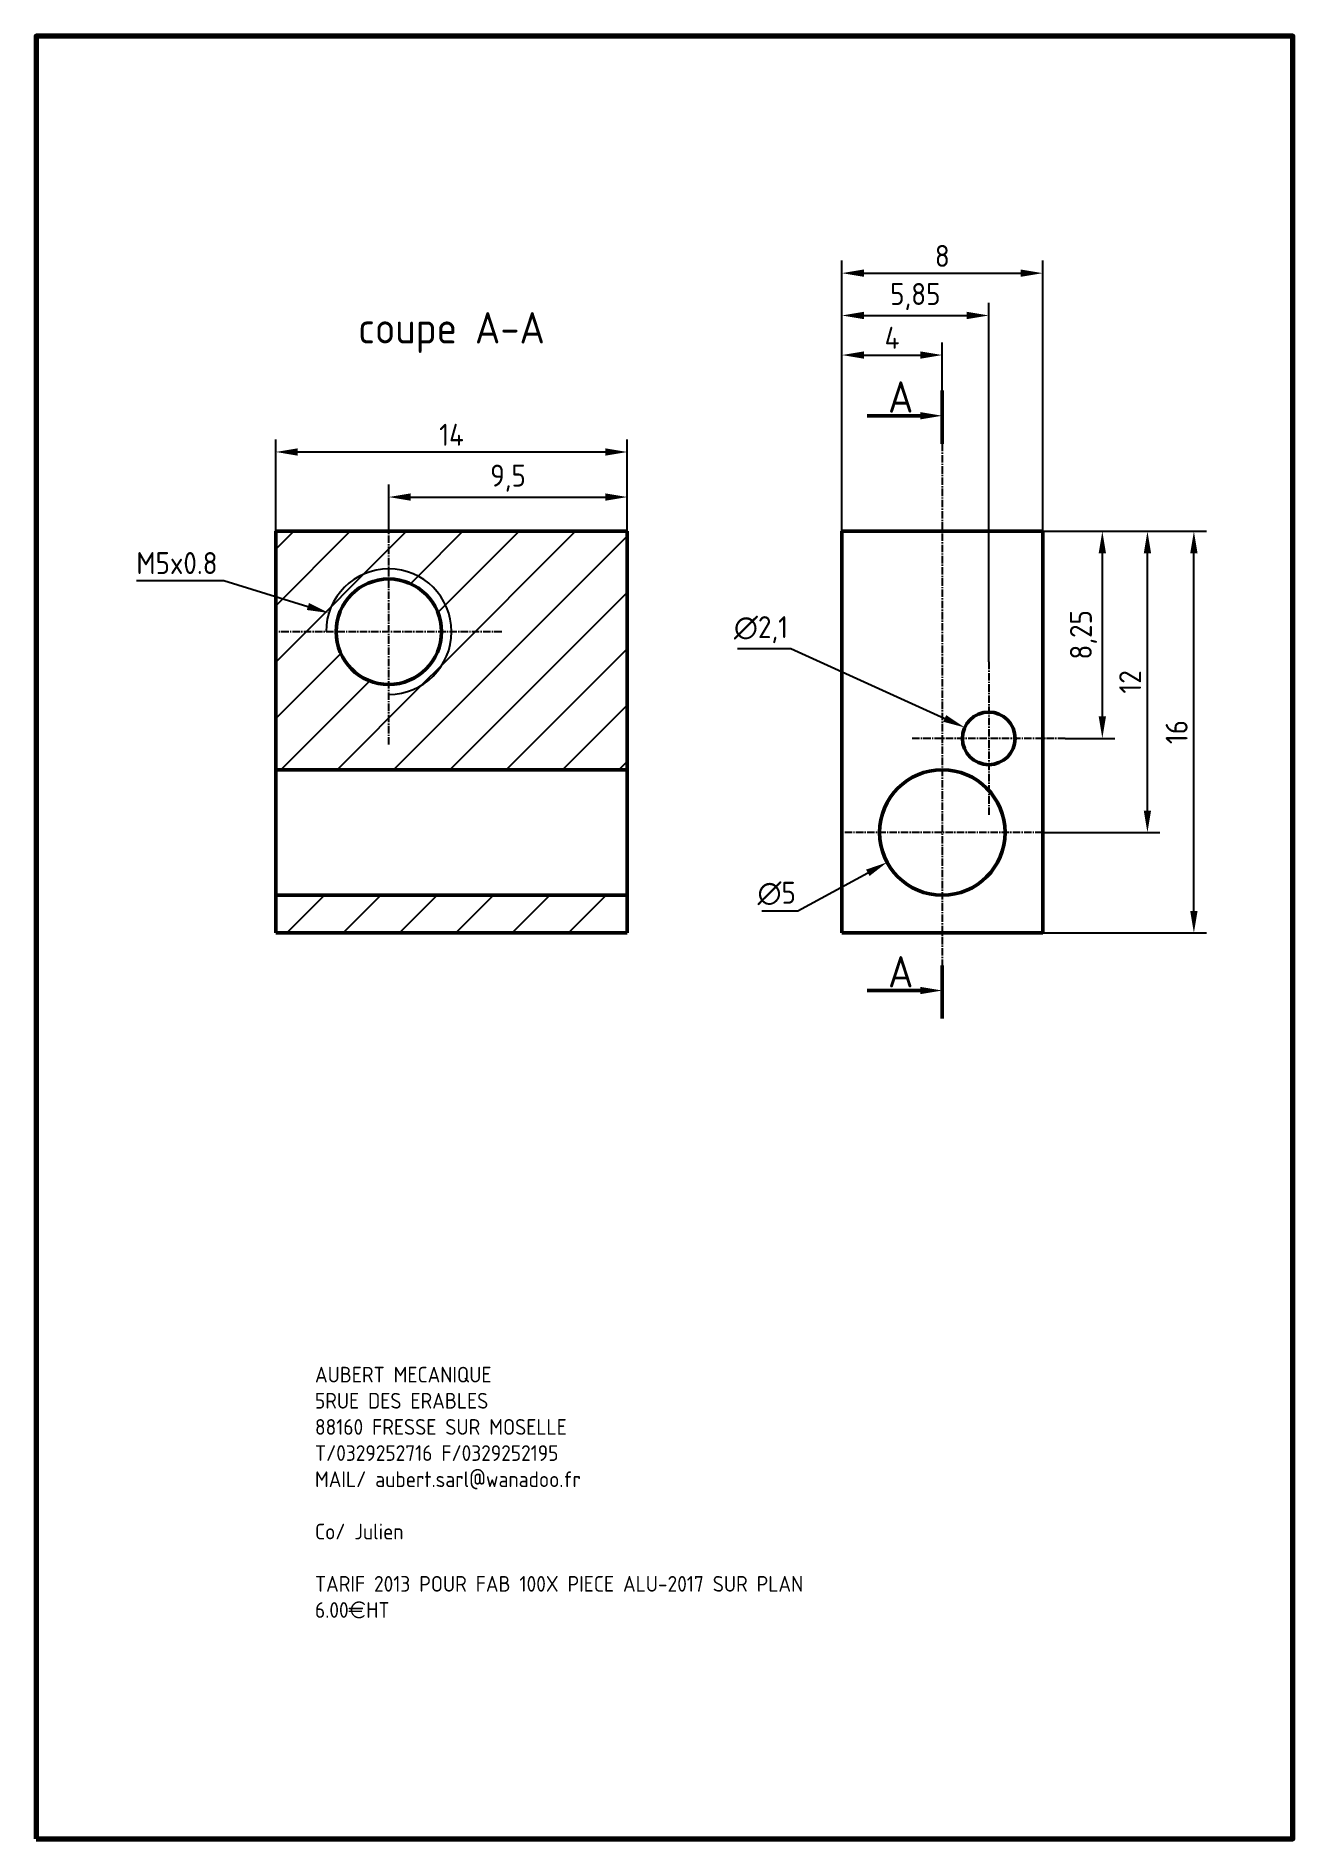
# Paper-space layout 'heater-block 5' of a CAD drawing. Header units: millimetres. Extents: x 0 to 200, y 0 to 287.
# The model-space entities are those that its viewports show. They can reach past a viewport. Long polylines and large blocks are cut down to what shows.
import ezdxf

# ---------------------------------------------------------------- set-up
doc = ezdxf.new("R2010")
doc.units = ezdxf.units.MM
doc.linetypes.add('AXES2', pattern=[28.575, 19.05, -3.175, 3.175, -3.175])
for name, color, linetype, lineweight in [('Axe', 242, 'AXES2', 25), ('Cadre', 39, 'Continuous', 70), ('Cotation', 94, 'Continuous', 25), ('Fin_0.25', 44, 'Continuous', 25), ('Fort_0.5', 30, 'Continuous', 50), ('Hachure', 191, 'Continuous', 25)]:
    doc.layers.add(name, color=color, linetype=linetype, lineweight=lineweight)
doc.styles.add('stylcotetecti', font='isocp.shx')
doc.dimstyles.new('mon ISO-25 tecti', dxfattribs={"dimscale": 0, "dimtxt": 3.5, "dimasz": 3.5, "dimexe": 2, "dimexo": 0, "dimgap": 1, "dimtad": 1, "dimtoh": 1, "dimtxsty": 'stylcotetecti', "dimcen": 0, "dimadec": 0, "dimazin": 2, "dimtfac": 1, "dimtofl": 0, "dimtmove": 0, "dimatfit": 3, "dimfxl": 0, "dimarcsym": 0})

# ---------------------------------------------------------------- blocks, each defined once
blk = doc.blocks.new('*D47')
at = {"layer": 'Cotation', "color": 0, "lineweight": -2}
for p, q in [((6369.297, 7099.56), (6369.297, 7107.081)), ((6373.297, 7103.045), (6373.297, 7107.081)), ((6370.172, 7106.581), (6372.422, 7106.581))]:
    blk.add_line(p, q, dxfattribs=at)
at = {"layer": 'Cotation', "color": 0}
for points in [[(6370.172, 7106.726), (6370.172, 7106.435), (6369.297, 7106.581)], [(6372.422, 7106.726), (6372.422, 7106.435), (6373.297, 7106.581)]]:
    blk.add_solid(points, dxfattribs=at)
at = {"layer": 'Defpoints', "color": 0}
for p in [(6373.297, 7106.581), (6373.297, 7103.045), (6369.297, 7099.56)]:
    blk.add_point(p, dxfattribs=at)
at = {"layer": 'Cotation', "color": 0, "insert": (6371.297, 7107.268), "char_height": 0.875, "attachment_point": 5, "style": 'stylcotetecti'}
blk.add_mtext('4', dxfattribs=at)
blk = doc.blocks.new('*D48')
at = {"layer": 'Cotation', "color": 0, "lineweight": -2}
for p, q in [((6369.297, 7099.56), (6369.297, 7108.658)), ((6375.147, 7094.36), (6375.147, 7108.658)), ((6370.172, 7108.158), (6374.272, 7108.158))]:
    blk.add_line(p, q, dxfattribs=at)
at = {"layer": 'Cotation', "color": 0}
for points in [[(6370.172, 7108.304), (6370.172, 7108.012), (6369.297, 7108.158)], [(6374.272, 7108.304), (6374.272, 7108.012), (6375.147, 7108.158)]]:
    blk.add_solid(points, dxfattribs=at)
at = {"layer": 'Defpoints', "color": 0}
for p in [(6375.147, 7108.158), (6369.297, 7099.56), (6375.147, 7094.36)]:
    blk.add_point(p, dxfattribs=at)
at = {"layer": 'Cotation', "color": 0, "insert": (6372.222, 7108.911), "char_height": 0.875, "attachment_point": 5, "style": 'stylcotetecti'}
blk.add_mtext('5,85', dxfattribs=at)
blk = doc.blocks.new('*D49')
at = {"layer": 'Cotation', "color": 0, "lineweight": -2}
for p, q in [((6369.297, 7099.56), (6369.297, 7110.344)), ((6370.172, 7109.844), (6376.422, 7109.844)), ((6377.297, 7099.56), (6377.297, 7110.344))]:
    blk.add_line(p, q, dxfattribs=at)
at = {"layer": 'Cotation', "color": 0}
for points in [[(6370.172, 7109.99), (6370.172, 7109.698), (6369.297, 7109.844)], [(6376.422, 7109.99), (6376.422, 7109.698), (6377.297, 7109.844)]]:
    blk.add_solid(points, dxfattribs=at)
at = {"layer": 'Defpoints', "color": 0}
for p in [(6377.297, 7109.844), (6369.297, 7099.56), (6377.297, 7099.56)]:
    blk.add_point(p, dxfattribs=at)
at = {"layer": 'Cotation', "color": 0, "insert": (6373.297, 7110.531), "char_height": 0.875, "attachment_point": 5, "style": 'stylcotetecti'}
blk.add_mtext('8', dxfattribs=at)
blk = doc.blocks.new('*D50')
at = {"layer": 'Cotation', "color": 0, "lineweight": -2}
for p, q in [((6377.297, 7099.56), (6380.174, 7099.56)), ((6379.674, 7092.185), (6379.674, 7098.685)), ((6378.197, 7091.31), (6380.174, 7091.31))]:
    blk.add_line(p, q, dxfattribs=at)
at = {"layer": 'Cotation', "color": 0}
for points in [[(6379.528, 7098.685), (6379.82, 7098.685), (6379.674, 7099.56)], [(6379.528, 7092.185), (6379.82, 7092.185), (6379.674, 7091.31)]]:
    blk.add_solid(points, dxfattribs=at)
at = {"layer": 'Defpoints', "color": 0}
for p in [(6377.297, 7099.56), (6379.674, 7099.56), (6378.197, 7091.31)]:
    blk.add_point(p, dxfattribs=at)
at = {"layer": 'Cotation', "color": 0, "insert": (6378.921, 7095.435), "char_height": 0.875, "attachment_point": 5, "rotation": 90, "style": 'stylcotetecti'}
blk.add_mtext('8,25', dxfattribs=at)
blk = doc.blocks.new('*D51')
at = {"layer": 'Cotation', "color": 0, "lineweight": -2}
for p, q in [((6377.297, 7099.56), (6381.97, 7099.56)), ((6381.47, 7088.435), (6381.47, 7098.685)), ((6377.297, 7087.56), (6381.97, 7087.56))]:
    blk.add_line(p, q, dxfattribs=at)
at = {"layer": 'Cotation', "color": 0}
for points in [[(6381.325, 7098.685), (6381.616, 7098.685), (6381.47, 7099.56)], [(6381.325, 7088.435), (6381.616, 7088.435), (6381.47, 7087.56)]]:
    blk.add_solid(points, dxfattribs=at)
at = {"layer": 'Defpoints', "color": 0}
for p in [(6377.297, 7099.56), (6381.47, 7099.56), (6377.297, 7087.56)]:
    blk.add_point(p, dxfattribs=at)
at = {"layer": 'Cotation', "color": 0, "insert": (6380.783, 7093.56), "char_height": 0.875, "attachment_point": 5, "rotation": 90, "style": 'stylcotetecti'}
blk.add_mtext('12', dxfattribs=at)
blk = doc.blocks.new('*D52')
at = {"layer": 'Cotation', "color": 0, "lineweight": -2}
for p, q in [((6377.297, 7099.56), (6383.821, 7099.56)), ((6383.321, 7084.435), (6383.321, 7098.685)), ((6377.297, 7083.56), (6383.821, 7083.56))]:
    blk.add_line(p, q, dxfattribs=at)
at = {"layer": 'Cotation', "color": 0}
for points in [[(6383.175, 7098.685), (6383.467, 7098.685), (6383.321, 7099.56)], [(6383.175, 7084.435), (6383.467, 7084.435), (6383.321, 7083.56)]]:
    blk.add_solid(points, dxfattribs=at)
at = {"layer": 'Defpoints', "color": 0}
for p in [(6377.297, 7099.56), (6383.321, 7099.56), (6377.297, 7083.56)]:
    blk.add_point(p, dxfattribs=at)
at = {"layer": 'Cotation', "color": 0, "insert": (6382.633, 7091.56), "char_height": 0.875, "attachment_point": 5, "rotation": 90, "style": 'stylcotetecti'}
blk.add_mtext('16', dxfattribs=at)
blk = doc.blocks.new('*D53')
at = {"layer": 'Cotation', "color": 0, "lineweight": -2}
for p, q in [((6351.245, 7099.56), (6351.245, 7101.424)), ((6360.745, 7099.56), (6360.745, 7101.424)), ((6352.12, 7100.924), (6359.87, 7100.924))]:
    blk.add_line(p, q, dxfattribs=at)
at = {"layer": 'Cotation', "color": 0}
for points in [[(6352.12, 7101.07), (6352.12, 7100.778), (6351.245, 7100.924)], [(6359.87, 7101.07), (6359.87, 7100.778), (6360.745, 7100.924)]]:
    blk.add_solid(points, dxfattribs=at)
at = {"layer": 'Defpoints', "color": 0}
for p in [(6360.745, 7100.924), (6351.245, 7099.56), (6360.745, 7099.56)]:
    blk.add_point(p, dxfattribs=at)
at = {"layer": 'Cotation', "color": 0, "insert": (6355.995, 7101.677), "char_height": 0.875, "attachment_point": 5, "style": 'stylcotetecti'}
blk.add_mtext('9,5', dxfattribs=at)
blk = doc.blocks.new('*D54')
at = {"layer": 'Cotation', "color": 0, "lineweight": -2}
for p, q in [((6346.745, 7099.56), (6346.745, 7103.219)), ((6347.62, 7102.719), (6359.87, 7102.719)), ((6360.745, 7099.56), (6360.745, 7103.219))]:
    blk.add_line(p, q, dxfattribs=at)
at = {"layer": 'Cotation', "color": 0}
for points in [[(6347.62, 7102.865), (6347.62, 7102.573), (6346.745, 7102.719)], [(6359.87, 7102.865), (6359.87, 7102.573), (6360.745, 7102.719)]]:
    blk.add_solid(points, dxfattribs=at)
at = {"layer": 'Defpoints', "color": 0}
for p in [(6360.745, 7102.719), (6346.745, 7099.56), (6360.745, 7099.56)]:
    blk.add_point(p, dxfattribs=at)
at = {"layer": 'Cotation', "color": 0, "insert": (6353.745, 7103.406), "char_height": 0.875, "attachment_point": 5, "style": 'stylcotetecti'}
blk.add_mtext('14', dxfattribs=at)
blk = doc.blocks.new('*D55')
at = {"layer": 'Cotation', "color": 0, "lineweight": -2}
for p, q in [((6365.133, 7094.887), (6367.264, 7094.887)), ((6367.264, 7094.887), (6373.394, 7092.106))]:
    blk.add_line(p, q, dxfattribs=at)
at = {"layer": 'Cotation', "color": 0}
blk.add_solid([(6373.454, 7092.238), (6373.333, 7091.973), (6374.191, 7091.744)], dxfattribs=at)
at = {"layer": 'Defpoints', "color": 0}
for p in [(6374.191, 7091.744), (6376.103, 7090.876)]:
    blk.add_point(p, dxfattribs=at)
at = {"layer": 'Cotation', "color": 0, "insert": (6366.074, 7095.64), "char_height": 0.875, "attachment_point": 5, "style": 'stylcotetecti'}
blk.add_mtext('∅2,1', dxfattribs=at)
blk = doc.blocks.new('*D56')
at = {"layer": 'Cotation', "color": 0, "lineweight": -2}
for p, q in [((6367.536, 7084.444), (6370.328, 7085.954)), ((6366.113, 7084.444), (6367.536, 7084.444))]:
    blk.add_line(p, q, dxfattribs=at)
at = {"layer": 'Cotation', "color": 0}
blk.add_solid([(6370.259, 7086.082), (6370.398, 7085.826), (6371.098, 7086.371)], dxfattribs=at)
at = {"layer": 'Defpoints', "color": 0}
for p in [(6375.496, 7088.75), (6371.098, 7086.371)]:
    blk.add_point(p, dxfattribs=at)
at = {"layer": 'Cotation', "color": 0, "insert": (6366.7, 7085.131), "char_height": 0.875, "attachment_point": 5, "style": 'stylcotetecti'}
blk.add_mtext('∅5', dxfattribs=at)
blk = doc.blocks.new('*D57')
at = {"layer": 'Cotation', "color": 0, "lineweight": -2}
for p, q in [((6341.189, 7097.606), (6344.676, 7097.606)), ((6344.676, 7097.606), (6348.022, 7096.564))]:
    blk.add_line(p, q, dxfattribs=at)
at = {"layer": 'Cotation', "color": 0}
blk.add_solid([(6348.066, 7096.703), (6347.979, 7096.425), (6348.858, 7096.304)], dxfattribs=at)
at = {"layer": 'Defpoints', "color": 0}
for p in [(6348.858, 7096.304), (6353.632, 7094.817)]:
    blk.add_point(p, dxfattribs=at)
at = {"layer": 'Cotation', "color": 0, "insert": (6342.807, 7098.294), "char_height": 0.875, "attachment_point": 5, "style": 'stylcotetecti'}
blk.add_mtext('M5x0.8', dxfattribs=at)

msp = doc.modelspace()

# ---------------------------------------------------------------- hatches: boundary and pattern name
at = {"layer": 'Hachure'}
h = msp.add_hatch(dxfattribs=at)
h.set_pattern_fill('ANSI31', color=256, scale=0.5, style=0)
h.paths.add_polyline_path([(6360.745, 7099.56), (6351.245, 7099.56), (6351.245, 7098.06, -1), (6351.245, 7093.06), (6351.245, 7093.46, -0.414214), (6349.145, 7095.56), (6346.745, 7095.56), (6346.745, 7090.06), (6360.745, 7090.06)])
h.paths.add_polyline_path([(6351.245, 7098.06), (6351.245, 7099.56), (6346.745, 7099.56), (6346.745, 7095.56), (6348.745, 7095.56, -0.414214)], flags=17)
h.paths.add_polyline_path([(6351.245, 7097.66), (6351.245, 7098.06, 0.414214), (6348.745, 7095.56), (6349.145, 7095.56, -0.414214)], flags=16)
h.paths.add_polyline_path([(6351.245, 7098.06), (6351.245, 7097.66, -0.414214), (6353.345, 7095.56), (6353.745, 7095.56, 0.414214)], flags=17)
h.paths.add_polyline_path([(6353.745, 7095.56), (6353.345, 7095.56, -0.414214), (6351.245, 7093.46), (6351.245, 7093.06, 0.414214)], flags=17)
h.paths.add_polyline_path([(6360.745, 7085.06), (6346.745, 7085.06), (6346.745, 7083.56), (6360.745, 7083.56)])

# ---------------------------------------------------------------- linework, layer by layer
at = {"layer": 'Axe', "ltscale": 0.25}
for p, q in [((6373.297, 7103.045), (6373.297, 7082.267)), ((6351.245, 7091.06), (6351.245, 7099.56)), ((6355.745, 7095.56), (6346.745, 7095.56)), ((6375.147, 7094.36), (6375.147, 7088.26)), ((6378.197, 7091.31), (6372.097, 7091.31)), ((6377.297, 7087.56), (6369.297, 7087.56))]:
    msp.add_line(p, q, dxfattribs=at)
at = {"layer": 'Cotation', "lineweight": 50}
for p, q in [((6373.297, 7105.165), (6373.297, 7105.165)), ((6373.297, 7105.165), (6373.297, 7103.045)), ((6372.422, 7104.163), (6370.306, 7104.163)), ((6373.297, 7104.105), (6373.297, 7104.663)), ((6373.297, 7082.267), (6373.297, 7082.267)), ((6373.297, 7082.267), (6373.297, 7080.146)), ((6372.422, 7081.265), (6370.306, 7081.265)), ((6373.297, 7081.206), (6373.297, 7081.765))]:
    msp.add_line(p, q, dxfattribs=at)
for points in [[(6372.422, 7104.309), (6372.422, 7104.017), (6373.297, 7104.163)], [(6372.422, 7081.41), (6372.422, 7081.119), (6373.297, 7081.265)]]:
    msp.add_solid(points, dxfattribs=at)
at = {"layer": 'Fin_0.25'}
msp.add_arc((6351.245, 7095.56), 2.5, 270, 180, dxfattribs=at)
at = {"layer": 'Fort_0.5'}
for p, q in [((6360.745, 7099.56), (6346.745, 7099.56)), ((6346.745, 7099.56), (6346.745, 7083.56)), ((6360.745, 7083.56), (6360.745, 7099.56)), ((6377.297, 7099.56), (6369.297, 7099.56)), ((6369.297, 7099.56), (6369.297, 7083.56)), ((6377.297, 7083.56), (6377.297, 7099.56)), ((6360.745, 7090.06), (6346.745, 7090.06)), ((6360.745, 7085.06), (6346.745, 7085.06)), ((6346.745, 7083.56), (6360.745, 7083.56)), ((6369.297, 7083.56), (6377.297, 7083.56))]:
    msp.add_line(p, q, dxfattribs=at)
for centre, radius in [((6351.245, 7095.56), 2.1), ((6375.147, 7091.31), 1.05), ((6373.297, 7087.56), 2.5)]:
    msp.add_circle(centre, radius, dxfattribs=at)

# ---------------------------------------------------------------- texts
at = {"layer": 'Cotation', "lineweight": 50, "char_height": 1.25, "attachment_point": 5, "style": 'stylcotetecti'}
for s, insert in [('coupe A-A', (6353.745, 7107.478)), ('A', (6371.641, 7104.91)), ('A', (6371.641, 7082.012))]:
    msp.add_mtext(s, dxfattribs=dict(at, insert=insert))

# ---------------------------------------------------------------- dimensions: what is measured, and where the dimension line sits
at = {"layer": 'Cotation'}
for base, p1, p2, picture, middle in [((6377.297, 7109.844), (6369.297, 7099.56), (6377.297, 7099.56), '*D49', (6373.297, 7110.531)), ((6375.147, 7108.158), (6369.297, 7099.56), (6375.147, 7094.36), '*D48', (6372.222, 7108.911)), ((6373.297, 7106.581), (6369.297, 7099.56), (6373.297, 7103.045), '*D47', (6371.297, 7107.268)), ((6360.745, 7102.719), (6346.745, 7099.56), (6360.745, 7099.56), '*D54', (6353.745, 7103.406)), ((6360.745, 7100.924), (6351.245, 7099.56), (6360.745, 7099.56), '*D53', (6355.995, 7101.677))]:
    dim = msp.add_linear_dim(base=base, p1=p1, p2=p2, dimstyle='mon ISO-25 tecti', override={"dimscale": 0.25}, dxfattribs=at)
    dim.commit()
    dim.dimension.update_dxf_attribs({"geometry": picture, "text_midpoint": middle})
for base, p1, picture, middle in [((6379.674, 7099.56), (6378.197, 7091.31), '*D50', (6378.921, 7095.435)), ((6381.47, 7099.56), (6377.297, 7087.56), '*D51', (6380.783, 7093.56)), ((6383.321, 7099.56), (6377.297, 7083.56), '*D52', (6382.633, 7091.56))]:
    dim = msp.add_linear_dim(base=base, p1=p1, p2=(6377.297, 7099.56), angle=90, dimstyle='mon ISO-25 tecti', override={"dimscale": 0.25}, dxfattribs=at)
    dim.commit()
    dim.dimension.update_dxf_attribs({"geometry": picture, "text_midpoint": middle})
dim = msp.add_diameter_dim_2p(p1=(6353.632, 7094.817), p2=(6348.858, 7096.304), text='M5x0.8', dimstyle='mon ISO-25 tecti', override={"dimscale": 0.25}, dxfattribs=at)
dim.commit()
dim.dimension.update_dxf_attribs({"geometry": '*D57', "text_midpoint": (6342.807, 7097.606), "dimtype": 163})
for p1, p2, picture, middle in [((6376.103, 7090.876), (6374.191, 7091.744), '*D55', (6366.074, 7094.887)), ((6375.496, 7088.75), (6371.098, 7086.371), '*D56', (6366.7, 7084.444))]:
    dim = msp.add_diameter_dim_2p(p1=p1, p2=p2, dimstyle='mon ISO-25 tecti', override={"dimscale": 0.25}, dxfattribs=at)
    dim.commit()
    dim.dimension.update_dxf_attribs({"geometry": picture, "text_midpoint": middle, "dimtype": 163})

psp = doc.layouts.new('heater-block 5')

# ---------------------------------------------------------------- linework, layer by layer
at = {"layer": 'Cadre'}
psp.add_lwpolyline([(0, 0), (200.3, 0), (200.3, 287.3), (0, 287.3)], close=True, dxfattribs=at)

# ---------------------------------------------------------------- texts
at = {"layer": 'Cotation', "insert": (44.45, 75.24), "char_height": 2.5, "width": 102.1277, "attachment_point": 1, "style": 'stylcotetecti'}
psp.add_mtext('AUBERT MECANIQUE\\P5RUE DES ERABLES\\P88160 FRESSE SUR MOSELLE\\PT/0329252716 F/0329252195\\PMAIL/ aubert.sarl@wanadoo.fr\\P\\PCo/ Julien\\P\\PTARIF 2013 POUR FAB 100X PIECE ALU-2017 SUR PLAN  \\P6.00€HT ', dxfattribs=at)

# ---------------------------------------------------------------- viewports
at = {"layer": 'Cotation'}
psp.add_viewport(center=(100.15, 143.65), size=(200.3, 287.295), view_center_point=(6362.23, 7083.378), view_height=71.8238, dxfattribs=at)

doc.saveas('drawing.dxf')
